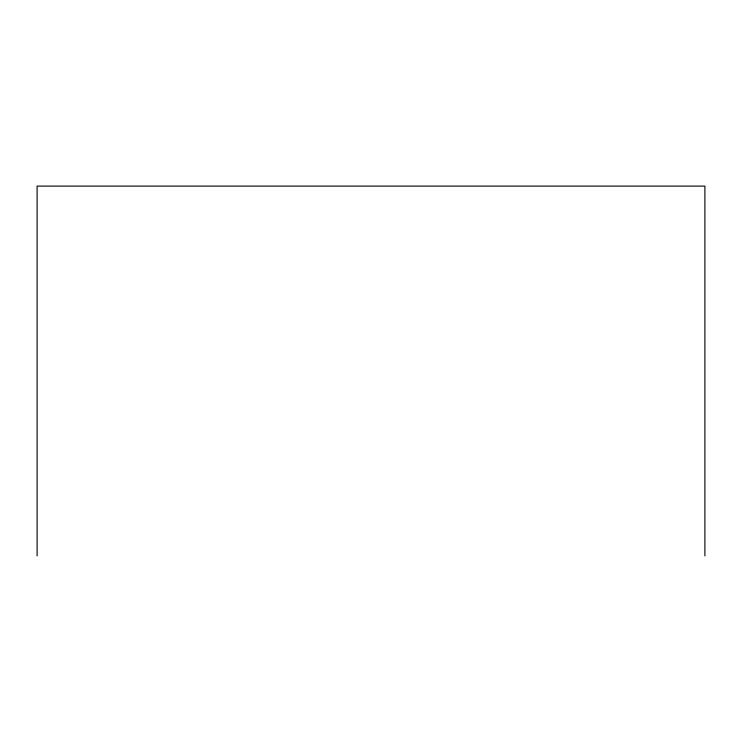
<?xml version="1.0" encoding="UTF-8"?>
<svg xmlns="http://www.w3.org/2000/svg" width="742" height="742" viewBox="0 0 742 742"><rect width="100%" height="100%" fill="white"/><g stroke="black" fill="none" stroke-linecap="round" stroke-linejoin="round"><path stroke-width="1.11" d="M704.9 555.888L704.9 186.112L37.1 186.112L37.1 555.888"/></g></svg>
